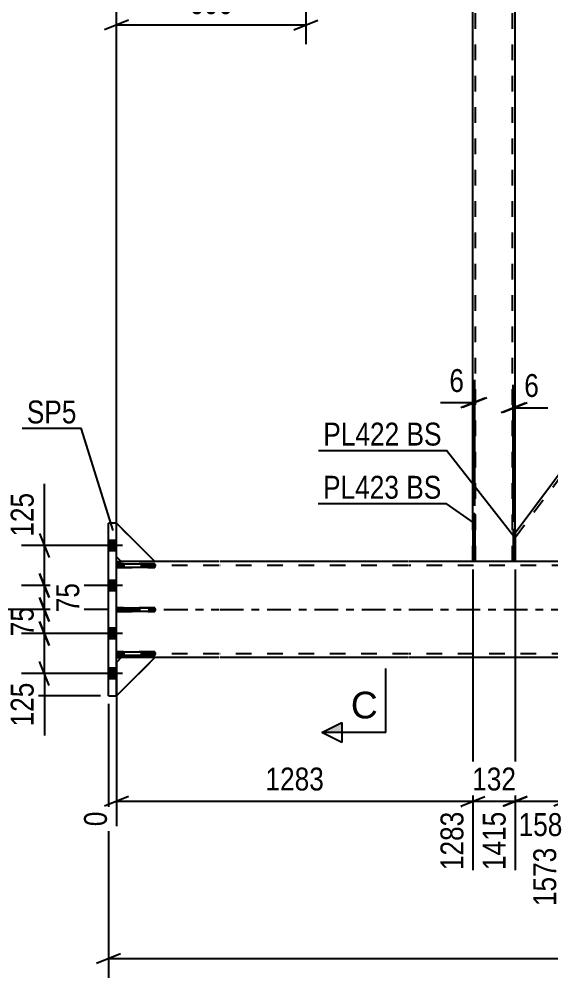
# Model space of a CAD drawing. Header units: millimetres. Extents: x -132 to 1057, y -569 to 272.
# Drawn here: x -36.2 to 30.3, y -173.7 to -53.8 of the extents above; entities that cross this region are included whole.
import ezdxf

# ---------------------------------------------------------------- set-up
doc = ezdxf.new("R2010")
doc.units = ezdxf.units.MM
doc.linetypes.add('DXK_LINE_DOT2', pattern=[3.9198, 1.9599, -1.9599])
doc.linetypes.add('DXK_LINE_DOT3', pattern=[5.9187, 2.979, -0.9799, 0.9799, -0.9799])
doc.styles.add('Arial', font='arial.ttf', dxfattribs={"height": 0.2})
doc.styles.add('Arial Narrow', font='ARIALN.TTF', dxfattribs={"height": 0.2})

# ---------------------------------------------------------------- blocks, each defined once
blk = doc.blocks.new('Bolt-335479220-3754 - 3686')
at = {"linetype": 'Continuous'}
for points in [[(-25, -118.94), (-25, -120.26), (-24, -120.26), (-24, -118.94)], [(-25, -118.94), (-25, -120.26), (-24, -120.26), (-24, -118.94)], [(-25, -118.94), (-25, -120.26), (-24, -120.26), (-24, -118.94)], [(-25, -123.94), (-25, -125.26), (-24, -125.26), (-24, -123.94)], [(-25, -123.94), (-25, -125.26), (-24, -125.26), (-24, -123.94)], [(-25, -129.94), (-25, -131.26), (-24, -131.26), (-24, -129.94)], [(-25, -129.94), (-25, -131.26), (-24, -131.26), (-24, -129.94)], [(-25, -134.94), (-25, -136.26), (-24, -136.26), (-24, -134.94)], [(-25, -134.94), (-25, -136.26), (-24, -136.26), (-24, -134.94)], [(-25, -134.94), (-25, -136.26), (-24, -136.26), (-24, -134.94)]]:
    blk.add_hatch(color=1, dxfattribs=at).paths.add_polyline_path(points)
at = {"color": 1, "linetype": 'Continuous'}
for p, q in [((-23.24, -119.6), (-28, -119.6)), ((-23.24, -119.6), (-28, -119.6)), ((-23.24, -119.6), (-28, -119.6)), ((-24, -118.94), (-25, -118.94)), ((-24, -118.94), (-25, -118.94)), ((-24, -118.94), (-25, -118.94)), ((-24, -120.26), (-25, -120.26)), ((-24, -120.26), (-25, -120.26)), ((-24, -120.26), (-25, -120.26)), ((-23.24, -124.6), (-28, -124.6)), ((-23.24, -124.6), (-28, -124.6)), ((-24, -123.94), (-25, -123.94)), ((-24, -123.94), (-25, -123.94)), ((-24, -125.26), (-25, -125.26)), ((-24, -125.26), (-25, -125.26)), ((-23.24, -130.6), (-28, -130.6)), ((-23.24, -130.6), (-28, -130.6)), ((-24, -129.94), (-25, -129.94)), ((-24, -129.94), (-25, -129.94)), ((-24, -131.26), (-25, -131.26)), ((-24, -131.26), (-25, -131.26)), ((-24, -134.94), (-25, -134.94)), ((-24, -134.94), (-25, -134.94)), ((-24, -134.94), (-25, -134.94)), ((-23.24, -135.6), (-28, -135.6)), ((-23.24, -135.6), (-28, -135.6)), ((-23.24, -135.6), (-28, -135.6)), ((-24, -136.26), (-25, -136.26)), ((-24, -136.26), (-25, -136.26)), ((-24, -136.26), (-25, -136.26))]:
    blk.add_line(p, q, dxfattribs=at)
blk = doc.blocks.new('Part-335479220-3922 - 3686')
at = {"color": 2, "linetype": 'Continuous'}
for p, q in [((-23.4, -133.6), (-24, -134.2)), ((-24, -138.4), (-19.2, -133.6)), ((-19.2, -133.6), (-23.4, -133.6))]:
    blk.add_line(p, q, dxfattribs=at)
at = {"color": 7, "linetype": 'DXK_LINE_DOT2'}
blk.add_line((-24, -138.4), (-24, -134.2), dxfattribs=at)
blk = doc.blocks.new('Part-335479220-3802 - 3686')
at = {"color": 7, "linetype": 'DXK_LINE_DOT2'}
for p, q in [((25.6, -121.6), (25.6, -117.63)), ((25.84, -117.63), (25.6, -117.63)), ((25.84, -121.6), (25.84, -117.63)), ((25.84, -121.6), (25.6, -121.6))]:
    blk.add_line(p, q, dxfattribs=at)
blk = doc.blocks.new('Part-335479220-3876 - 3686')
at = {"color": 7, "linetype": 'DXK_LINE_DOT2'}
for p, q in [((20.56, -121.6), (20.56, -115.6)), ((20.8, -115.6), (20.56, -115.6)), ((20.8, -121.6), (20.8, -115.6)), ((20.8, -121.6), (20.56, -121.6))]:
    blk.add_line(p, q, dxfattribs=at)
blk = doc.blocks.new('Part-335479220-3869 - 3686')
at = {"color": 2, "linetype": 'Continuous'}
for p, q in [((-24, -121.6), (-23.4, -121.6)), ((-11.2, -121.6), (-19.2, -121.6)), ((12.46, -121.6), (-11.1, -121.6)), ((20.56, -121.6), (12.56, -121.6)), ((25.6, -121.6), (20.8, -121.6)), ((-24, -133.6), (-23.4, -133.6)), ((-11.2, -133.6), (-19.2, -133.6)), ((12.46, -133.6), (-11.1, -133.6)), ((427.41, -133.6), (12.56, -133.6))]:
    blk.add_line(p, q, dxfattribs=at)
at = {"color": 7, "linetype": 'DXK_LINE_DOT2'}
for p, q in [((-24, -133.6), (-24, -121.6)), ((-11.2, -122.08), (-24, -122.08)), ((-19.2, -121.6), (-23.4, -121.6)), ((12.46, -122.08), (-11.1, -122.08)), ((432.21, -122.08), (12.56, -122.08)), ((20.8, -121.6), (20.56, -121.6)), ((32.14, -121.6), (25.6, -121.6)), ((-11.2, -133.12), (-24, -133.12)), ((-19.2, -133.6), (-23.4, -133.6)), ((12.46, -133.12), (-11.1, -133.12)), ((432.21, -133.12), (12.56, -133.12))]:
    blk.add_line(p, q, dxfattribs=at)
at = {"color": 7, "linetype": 'DXK_LINE_DOT3'}
for p, q in [((-24, -127.6), (-11.2, -127.6)), ((-11.1, -127.6), (12.46, -127.6)), ((12.56, -127.6), (432.21, -127.6))]:
    blk.add_line(p, q, dxfattribs=at)
blk = doc.blocks.new('Part-335479220-3875 - 3686')
at = {"color": 2, "linetype": 'Continuous'}
for p, q in [((20.8, -115.6), (20.56, -115.6)), ((20.56, -115.6), (20.56, -121.6)), ((20.8, -115.6), (20.8, -121.6)), ((20.8, -121.6), (20.56, -121.6))]:
    blk.add_line(p, q, dxfattribs=at)
blk = doc.blocks.new('Part-335479220-3877 - 3686')
at = {"color": 2, "linetype": 'Continuous'}
for p, q in [((25.84, -117.63), (25.6, -117.63)), ((25.6, -117.63), (25.6, -121.6)), ((25.84, -117.63), (25.84, -121.6)), ((25.84, -121.6), (25.6, -121.6))]:
    blk.add_line(p, q, dxfattribs=at)
blk = doc.blocks.new('Part-335479220-3890 - 3686')
at = {"color": 2, "linetype": 'Continuous'}
for p, q in [((-24, -122.34), (-24, -121.86)), ((-24, -121.86), (-19.2, -121.86)), ((-19.2, -121.86), (-19.2, -122.34)), ((-19.2, -122.34), (-24, -122.34))]:
    blk.add_line(p, q, dxfattribs=at)
at = {"color": 7, "linetype": 'DXK_LINE_DOT2'}
blk.add_line((-23.4, -122.34), (-23.4, -121.86), dxfattribs=at)
blk = doc.blocks.new('Part-335479220-3891 - 3686')
at = {"color": 7, "linetype": 'DXK_LINE_DOT2'}
for p, q in [((-19.2, -127.36), (-24, -127.36)), ((-24, -127.36), (-24, -127.84)), ((-24, -127.84), (-19.2, -127.84)), ((-23.4, -127.84), (-23.4, -127.36)), ((-19.2, -127.84), (-19.2, -127.36))]:
    blk.add_line(p, q, dxfattribs=at)
blk = doc.blocks.new('Part-335479220-3892 - 3686')
at = {"color": 7, "linetype": 'DXK_LINE_DOT2'}
for p, q in [((-19.2, -132.86), (-24, -132.86)), ((-24, -132.86), (-24, -133.34)), ((-23.4, -133.34), (-23.4, -132.86)), ((-19.2, -133.34), (-19.2, -132.86)), ((-24, -133.34), (-19.2, -133.34))]:
    blk.add_line(p, q, dxfattribs=at)
blk = doc.blocks.new('Part-335479220-3893 - 3686')
at = {"color": 7, "linetype": 'DXK_LINE_DOT2'}
for p, q in [((-19.2, -121.86), (-24, -121.86)), ((-24, -121.86), (-24, -122.34)), ((-23.4, -122.34), (-23.4, -121.86)), ((-19.2, -122.34), (-19.2, -121.86)), ((-24, -122.34), (-19.2, -122.34))]:
    blk.add_line(p, q, dxfattribs=at)
blk = doc.blocks.new('Part-335479220-3919 - 3686')
at = {"color": 7, "linetype": 'DXK_LINE_DOT2'}
for p, q in [((-23.4, -133.6), (-24, -134.2)), ((-24, -138.4), (-19.2, -133.6)), ((-24, -134.2), (-24, -138.4)), ((-19.2, -133.6), (-23.4, -133.6))]:
    blk.add_line(p, q, dxfattribs=at)
blk = doc.blocks.new('Part-335479220-3925 - 3686')
at = {"color": 7, "linetype": 'DXK_LINE_DOT2'}
for p, q in [((-24, -121), (-24, -116.8)), ((-24, -116.8), (-19.2, -121.6)), ((-23.4, -121.6), (-24, -121)), ((-19.2, -121.6), (-23.4, -121.6))]:
    blk.add_line(p, q, dxfattribs=at)
blk = doc.blocks.new('Part-335479220-3928 - 3686')
at = {"color": 2, "linetype": 'Continuous'}
for p, q in [((-24, -116.8), (-19.2, -121.6)), ((-23.4, -121.6), (-24, -121)), ((-19.2, -121.6), (-23.4, -121.6))]:
    blk.add_line(p, q, dxfattribs=at)
at = {"color": 7, "linetype": 'DXK_LINE_DOT2'}
blk.add_line((-24, -121), (-24, -116.8), dxfattribs=at)
blk = doc.blocks.new('Part-335479220-3929 - 3686')
at = {"color": 2, "linetype": 'Continuous'}
for p, q in [((-24, -127.84), (-24, -127.36)), ((-24, -127.36), (-19.2, -127.36)), ((-19.2, -127.84), (-24, -127.84)), ((-19.2, -127.36), (-19.2, -127.84))]:
    blk.add_line(p, q, dxfattribs=at)
at = {"color": 7, "linetype": 'DXK_LINE_DOT2'}
blk.add_line((-23.4, -127.84), (-23.4, -127.36), dxfattribs=at)
blk = doc.blocks.new('Part-335479220-3930 - 3686')
at = {"color": 2, "linetype": 'Continuous'}
for p, q in [((-24, -133.34), (-24, -132.86)), ((-24, -132.86), (-19.2, -132.86)), ((-19.2, -132.86), (-19.2, -133.34)), ((-19.2, -133.34), (-24, -133.34))]:
    blk.add_line(p, q, dxfattribs=at)
at = {"color": 7, "linetype": 'DXK_LINE_DOT2'}
blk.add_line((-23.4, -133.34), (-23.4, -132.86), dxfattribs=at)
blk = doc.blocks.new('Part-335479220-3965 - 3686')
at = {"color": 2, "linetype": 'Continuous'}
for p, q in [((66.23, -63.82), (25.84, -118.03)), ((68.06, -66.29), (66.23, -63.82)), ((68.06, -73.41), (32.16, -121.6)), ((31.36, -121.6), (25.84, -121.6)), ((32.14, -121.6), (31.36, -121.6))]:
    blk.add_line(p, q, dxfattribs=at)
at = {"color": 7, "linetype": 'DXK_LINE_DOT2'}
for p, q in [((25.84, -118.57), (66.43, -64.09)), ((68.06, -73.41), (68.06, -66.29)), ((31.76, -121.6), (68.06, -72.88)), ((25.84, -118.03), (25.84, -121.6)), ((32.16, -121.6), (32.14, -121.6)), ((32.16, -121.6), (32.14, -121.6))]:
    blk.add_line(p, q, dxfattribs=at)
blk = doc.blocks.new('Part-335479220-3995 - 3686')
at = {"color": 2, "linetype": 'Continuous'}
for p, q in [((-25, -138.4), (-25, -116.8)), ((-24, -116.8), (-25, -116.8)), ((-24, -138.4), (-24, -116.8)), ((-25, -138.4), (-24, -138.4))]:
    blk.add_line(p, q, dxfattribs=at)
blk = doc.blocks.new('Part-335479220-4060 - 3686')
at = {"color": 2, "linetype": 'Continuous'}
for p, q in [((32.14, -6), (25.84, -6)), ((68.06, -54.23), (32.16, -6)), ((66.23, -63.82), (25.84, -9.57))]:
    blk.add_line(p, q, dxfattribs=at)
at = {"color": 7, "linetype": 'DXK_LINE_DOT2'}
for p, q in [((25.84, -9.57), (25.84, -6)), ((68.06, -54.77), (31.76, -6)), ((32.16, -6), (32.14, -6)), ((32.16, -6), (32.14, -6)), ((68.06, -65.75), (25.84, -9.04)), ((68.06, -66.29), (68.06, -54.23)), ((68.06, -66.29), (66.23, -63.82))]:
    blk.add_line(p, q, dxfattribs=at)
blk = doc.blocks.new('Part-335479220-4080 - 3686')
at = {"color": 7, "linetype": 'DXK_LINE_DOT2'}
for p, q in [((25.84, -6), (20.56, -6)), ((20.56, -12), (20.56, -6)), ((20.88, -121.6), (20.88, -6)), ((25.52, -121.6), (25.52, -6)), ((25.84, -9.97), (25.84, -6)), ((20.56, -121.6), (20.56, -115.6)), ((25.84, -121.6), (25.84, -117.63)), ((25.84, -121.6), (20.56, -121.6))]:
    blk.add_line(p, q, dxfattribs=at)
at = {"color": 2, "linetype": 'Continuous'}
for p, q in [((25.84, -117.63), (25.84, -9.97)), ((20.56, -115.6), (20.56, -12))]:
    blk.add_line(p, q, dxfattribs=at)
blk = doc.blocks.new('StraightDimension-335479220-15775 - 3686')
at = {"color": 7, "linetype": 'Continuous'}
for p, q in [((25.6, -116.63), (25.6, -99.5)), ((25.84, -116.63), (25.84, -99.5)), ((24.1, -102.95), (27.1, -101.75)), ((27.34, -101.75), (24.34, -102.95)), ((25.6, -102.35), (25.84, -102.35)), ((25.84, -102.35), (29.92, -102.35)), ((25.84, -102.35), (29.92, -102.35))]:
    blk.add_line(p, q, dxfattribs=at)
at = {"color": 0}
blk.add_wipeout([(29.39, -101.6), (29.39, -97.4), (26.37, -97.4), (26.37, -101.6)], dxfattribs=at)
at = {"color": 3, "style": 'Arial Narrow'}
blk.add_text('6', height=2.86, dxfattribs=at).set_placement((26.97, -101))
blk = doc.blocks.new('StraightDimension-335479220-4717 - 3686')
at = {"color": 7, "linetype": 'Continuous'}
for p, q in [((25.84, -122.6), (25.84, -160.18)), ((32.16, -122.6), (32.16, -164.68)), ((24.34, -152.17), (27.34, -150.97)), ((33.66, -150.97), (30.66, -152.17)), ((25.84, -151.57), (32.16, -151.57))]:
    blk.add_line(p, q, dxfattribs=at)
at = {"color": 0}
blk.add_wipeout([(32.34, -156.52), (32.34, -152.32), (25.66, -152.32), (25.66, -156.52)], dxfattribs=at)
at = {"color": 3, "style": 'Arial Narrow'}
blk.add_text('158', height=2.863, dxfattribs=at).set_placement((26.26, -155.92))
at = {"color": 0, "linetype": 'Continuous'}
blk.add_wipeout([(31.56, -156.77), (27.36, -156.77), (27.36, -165.28), (31.56, -165.28)], dxfattribs=at)
at = {"color": 3, "linetype": 'Continuous', "style": 'Arial Narrow'}
blk.add_text('1573', height=2.863, rotation=90.0002, dxfattribs=at).set_placement((30.96, -164.68))
blk = doc.blocks.new('StraightDimension-335479220-11438 - 3686')
at = {"color": 7, "linetype": 'Continuous'}
for p, q in [((-33.61, -126.1), (-32.41, -129.1)), ((-25, -127.6), (-35.86, -127.6)), ((-33.01, -130.6), (-33.01, -127.6)), ((-32.41, -132.1), (-33.61, -129.1)), ((-27.62, -130.6), (-35.86, -130.6))]:
    blk.add_line(p, q, dxfattribs=at)
at = {"color": 0}
blk.add_wipeout([(-33.76, -126.67), (-37.96, -126.67), (-37.96, -131.53), (-33.76, -131.53)], dxfattribs=at)
at = {"color": 3, "style": 'Arial Narrow'}
blk.add_text('75', height=2.863, rotation=90.0002, dxfattribs=at).set_placement((-34.36, -130.93))
blk = doc.blocks.new('StraightDimension-335479220-4494 - 3686')
at = {"color": 7, "linetype": 'Continuous'}
for p, q in [((-25, -139.4), (-25, -173.65)), ((-23.5, -170.65), (-26.5, -171.85)), ((-25, -171.25), (497.96, -171.25))]:
    blk.add_line(p, q, dxfattribs=at)
blk = doc.blocks.new('StraightDimension-335479220-4638 - 3686')
at = {"color": 7, "linetype": 'Continuous'}
blk.add_line((-26, -138.4), (-63.39, -138.4), dxfattribs=at)
blk = doc.blocks.new('StraightDimension-335479220-4665 - 3686')
at = {"color": 7, "linetype": 'Continuous'}
blk.add_line((-25, -127.6), (-46.24, -127.6), dxfattribs=at)
blk = doc.blocks.new('StraightDimension-335479220-4700 - 3686')
at = {"color": 7, "linetype": 'Continuous'}
for p, q in [((20.56, -122.6), (20.56, -160.18)), ((-24, -134.6), (-24, -154.69)), ((-22.5, -150.97), (-25.5, -152.17)), ((19.06, -152.17), (22.06, -150.97)), ((-24, -151.57), (20.56, -151.57))]:
    blk.add_line(p, q, dxfattribs=at)
at = {"color": 0}
blk.add_wipeout([(2.54, -150.82), (2.54, -146.62), (-5.98, -146.62), (-5.98, -150.82)], dxfattribs=at)
at = {"color": 3, "style": 'Arial Narrow'}
blk.add_text('1283', height=2.863, dxfattribs=at).set_placement((-5.38, -150.22))
at = {"color": 0, "linetype": 'Continuous'}
for points in [[(-24.6, -152.27), (-28.8, -152.27), (-28.8, -155.29), (-24.6, -155.29)], [(19.96, -152.27), (15.76, -152.27), (15.76, -160.78), (19.96, -160.78)]]:
    blk.add_wipeout(points, dxfattribs=at)
at = {"color": 3, "linetype": 'Continuous', "style": 'Arial Narrow'}
for s, height, p in [('0', 2.86, (-25.2, -154.69)), ('1283', 2.863, (19.36, -160.18))]:
    blk.add_text(s, height=height, rotation=90.0002, dxfattribs=at).set_placement(p)
blk = doc.blocks.new('StraightDimension-335479220-4709 - 3686')
at = {"color": 7, "linetype": 'Continuous'}
for p, q in [((20.56, -122.6), (20.56, -160.18)), ((25.84, -122.6), (25.84, -160.18)), ((19.06, -152.17), (22.06, -150.97)), ((27.34, -150.97), (24.34, -152.17)), ((20.56, -151.57), (25.84, -151.57))]:
    blk.add_line(p, q, dxfattribs=at)
at = {"color": 0}
blk.add_wipeout([(26.54, -150.82), (26.54, -146.62), (19.86, -146.62), (19.86, -150.82)], dxfattribs=at)
at = {"color": 0, "linetype": 'Continuous'}
blk.add_wipeout([(25.24, -152.27), (21.04, -152.27), (21.04, -160.78), (25.24, -160.78)], dxfattribs=at)
at = {"color": 3, "style": 'Arial Narrow'}
blk.add_text('132', height=2.863, dxfattribs=at).set_placement((20.46, -150.22))
at = {"color": 3, "linetype": 'Continuous', "style": 'Arial Narrow'}
blk.add_text('1415', height=2.863, rotation=90.0002, dxfattribs=at).set_placement((24.64, -160.18))
blk = doc.blocks.new('StraightDimension-335479220-4955 - 3686')
at = {"color": 7, "linetype": 'Continuous'}
for p, q in [((-0.34, -7), (-0.34, -56.87)), ((-24, -121.1), (-24, -51.62)), ((-22.5, -53.87), (-25.5, -55.07)), ((-1.84, -55.07), (1.16, -53.87)), ((-24, -54.47), (-0.34, -54.47))]:
    blk.add_line(p, q, dxfattribs=at)
at = {"color": 0}
blk.add_wipeout([(-8.83, -53.72), (-8.83, -49.52), (-15.51, -49.52), (-15.51, -53.72)], dxfattribs=at)
at = {"color": 3, "style": 'Arial Narrow'}
blk.add_text('600', height=2.863, dxfattribs=at).set_placement((-14.91, -53.12))
blk = doc.blocks.new('StraightDimension-335479220-11436 - 3686')
at = {"color": 7, "linetype": 'Continuous'}
for p, q in [((-33.01, -119.6), (-33.01, -111.87)), ((-33.01, -119.6), (-33.01, -111.87)), ((-33.61, -118.1), (-32.41, -121.1)), ((-27.2, -119.6), (-35.86, -119.6)), ((-33.01, -124.6), (-33.01, -119.6)), ((-32.41, -126.1), (-33.61, -123.1)), ((-27.2, -124.6), (-35.86, -124.6))]:
    blk.add_line(p, q, dxfattribs=at)
at = {"color": 0}
blk.add_wipeout([(-33.76, -112.39), (-37.96, -112.39), (-37.96, -119.08), (-33.76, -119.08)], dxfattribs=at)
at = {"color": 3, "style": 'Arial Narrow'}
blk.add_text('125', height=2.863, rotation=90.0002, dxfattribs=at).set_placement((-34.36, -118.48))
blk = doc.blocks.new('StraightDimension-335479220-11437 - 3686')
at = {"color": 7, "linetype": 'Continuous'}
for p, q in [((-33.61, -123.1), (-32.41, -126.1)), ((-27.2, -124.6), (-35.41, -124.6)), ((-33.01, -127.6), (-33.01, -124.6)), ((-32.41, -129.1), (-33.61, -126.1)), ((-25, -127.6), (-35.41, -127.6))]:
    blk.add_line(p, q, dxfattribs=at)
at = {"color": 0}
blk.add_wipeout([(-28.06, -123.67), (-32.26, -123.67), (-32.26, -128.53), (-28.06, -128.53)], dxfattribs=at)
at = {"color": 3, "style": 'Arial Narrow'}
blk.add_text('75', height=2.863, rotation=90.0002, dxfattribs=at).set_placement((-28.66, -127.93))
blk = doc.blocks.new('StraightDimension-335479220-11439 - 3686')
at = {"color": 7, "linetype": 'Continuous'}
for p, q in [((-33.61, -129.1), (-32.41, -132.1)), ((-27.62, -130.6), (-35.86, -130.6)), ((-33.01, -135.6), (-33.01, -130.6)), ((-32.41, -137.1), (-33.61, -134.1)), ((-28, -135.6), (-35.86, -135.6)), ((-33.01, -135.6), (-33.01, -143.33)), ((-33.01, -135.6), (-33.01, -143.33))]:
    blk.add_line(p, q, dxfattribs=at)
at = {"color": 0}
blk.add_wipeout([(-33.76, -136.13), (-37.96, -136.13), (-37.96, -142.81), (-33.76, -142.81)], dxfattribs=at)
at = {"color": 3, "style": 'Arial Narrow'}
blk.add_text('125', height=2.863, rotation=90.0002, dxfattribs=at).set_placement((-34.36, -142.21))
blk = doc.blocks.new('StraightDimension-335479220-15759 - 3686')
at = {"color": 7, "linetype": 'Continuous'}
for p, q in [((20.56, -114.6), (20.56, -98.88)), ((20.8, -114.6), (20.8, -98.88)), ((20.56, -101.73), (16.48, -101.73)), ((20.56, -101.73), (16.48, -101.73)), ((19.06, -102.33), (22.06, -101.13)), ((22.3, -101.13), (19.3, -102.33)), ((20.56, -101.73), (20.8, -101.73))]:
    blk.add_line(p, q, dxfattribs=at)
at = {"color": 0}
blk.add_wipeout([(20.04, -100.98), (20.04, -96.78), (17.01, -96.78), (17.01, -100.98)], dxfattribs=at)
at = {"color": 3, "style": 'Arial Narrow'}
blk.add_text('6', height=2.86, dxfattribs=at).set_placement((17.61, -100.38))
blk = doc.blocks.new('SectionMark-335479220-4971 - 3686')
at = {"linetype": 'Continuous'}
blk.add_hatch(color=6, dxfattribs=at).paths.add_polyline_path([(4.16, -141.71), (4.16, -142.96), (1.66, -142.96)])
at = {"color": 6, "linetype": 'Continuous'}
for p, q in [((9.66, -142.96), (9.66, -134.96)), ((1.66, -142.96), (4.16, -141.71)), ((4.16, -141.71), (4.16, -144.21)), ((9.66, -142.96), (1.66, -142.96)), ((4.16, -144.21), (1.66, -142.96))]:
    blk.add_line(p, q, dxfattribs=at)
at = {"color": 0, "linetype": 'Continuous'}
blk.add_wipeout([(8.66, -141.21), (8.66, -137.71), (5.29, -137.71), (5.29, -141.21)], dxfattribs=at)
at = {"color": 3, "linetype": 'Continuous', "style": 'Arial'}
blk.add_text('C', height=3.34, dxfattribs=at).set_placement((5.29, -141.21))
blk = doc.blocks.new('Mark-335479220-3991 - 3686')
at = {"color": 30, "linetype": 'Continuous'}
for p in [(-35.81, -104.91), (-24.4, -117.7)]:
    blk.add_line(p, (-28.4, -104.91), dxfattribs=at)
at = {"color": 0}
blk.add_wipeout([(-29, -104.31), (-29, -101.31), (-35.21, -101.31), (-35.21, -104.31)], dxfattribs=at)
blk.add_wipeout([(-29, -104.31), (-29, -101.31), (-35.21, -101.31), (-35.21, -104.31)], dxfattribs=at)
at = {"color": 3, "style": 'Arial Narrow'}
blk.add_text('SP5', height=2.863, dxfattribs=at).set_placement((-35.21, -104.31))
blk = doc.blocks.new('MarkSet-335479220-15515 - 3686')
at = {"color": 30, "linetype": 'Continuous'}
for p in [(1.22, -114.33), (20.66, -116.75)]:
    blk.add_line(p, (17.2, -114.33), dxfattribs=at)
at = {"color": 0}
for points in [[(11.32, -113.73), (11.32, -110.73), (1.82, -110.73), (1.82, -113.73)], [(16.6, -113.73), (16.6, -110.73), (12.22, -110.73), (12.22, -113.73)]]:
    blk.add_wipeout(points, dxfattribs=at)
for points in [[(11.32, -113.73), (11.32, -110.73), (1.82, -110.73), (1.82, -113.73)], [(16.6, -113.73), (16.6, -110.73), (12.22, -110.73), (12.22, -113.73)]]:
    blk.add_wipeout(points, dxfattribs=at)
at = {"color": 3, "style": 'Arial Narrow'}
for s, p in [('PL423', (1.82, -113.73)), ('BS', (12.22, -113.73))]:
    blk.add_text(s, height=2.863, dxfattribs=at).set_placement(p)
blk = doc.blocks.new('MarkSet-335479220-15558 - 3686')
at = {"color": 30, "linetype": 'Continuous'}
for p in [(1.25, -107.68), (25.66, -118.44)]:
    blk.add_line(p, (17.23, -107.68), dxfattribs=at)
at = {"color": 0}
for points in [[(11.35, -107.08), (11.35, -104.08), (1.85, -104.08), (1.85, -107.08)], [(16.63, -107.08), (16.63, -104.08), (12.25, -104.08), (12.25, -107.08)]]:
    blk.add_wipeout(points, dxfattribs=at)
for points in [[(11.35, -107.08), (11.35, -104.08), (1.85, -104.08), (1.85, -107.08)], [(16.63, -107.08), (16.63, -104.08), (12.25, -104.08), (12.25, -107.08)]]:
    blk.add_wipeout(points, dxfattribs=at)
at = {"color": 3, "style": 'Arial Narrow'}
for s, p in [('PL422', (1.85, -107.08)), ('BS', (12.25, -107.08))]:
    blk.add_text(s, height=2.863, dxfattribs=at).set_placement(p)

msp = doc.modelspace()

# ---------------------------------------------------------------- block references
for name in ['Part-335479220-4080 - 3686', 'Part-335479220-4060 - 3686', 'Part-335479220-3965 - 3686', 'Part-335479220-3876 - 3686', 'Part-335479220-3875 - 3686', 'Part-335479220-3995 - 3686', 'Part-335479220-3925 - 3686', 'Part-335479220-3928 - 3686', 'Part-335479220-3802 - 3686', 'Part-335479220-3877 - 3686', 'Bolt-335479220-3754 - 3686', 'Part-335479220-3869 - 3686', 'Part-335479220-3890 - 3686', 'Part-335479220-3893 - 3686', 'Part-335479220-3891 - 3686', 'Part-335479220-3929 - 3686', 'Part-335479220-3892 - 3686', 'Part-335479220-3930 - 3686', 'Part-335479220-3922 - 3686', 'Part-335479220-3919 - 3686']:
    msp.add_blockref(name, (0, 0))

# ---------------------------------------------------------------- next in the draw order: block references
for name in ['StraightDimension-335479220-15775 - 3686', 'StraightDimension-335479220-4717 - 3686', 'StraightDimension-335479220-11438 - 3686']:
    msp.add_blockref(name, (0, 0))

# ---------------------------------------------------------------- next in the draw order: block references
msp.add_blockref('StraightDimension-335479220-4494 - 3686', (0, 0))

# ---------------------------------------------------------------- next in the draw order: block references
msp.add_blockref('StraightDimension-335479220-4638 - 3686', (0, 0))

# ---------------------------------------------------------------- next in the draw order: block references
for name in ['StraightDimension-335479220-4665 - 3686', 'StraightDimension-335479220-15759 - 3686']:
    msp.add_blockref(name, (0, 0))

# ---------------------------------------------------------------- next in the draw order: block references
for name in ['StraightDimension-335479220-4955 - 3686', 'StraightDimension-335479220-4700 - 3686']:
    msp.add_blockref(name, (0, 0))

# ---------------------------------------------------------------- next in the draw order: block references
for name in ['SectionMark-335479220-4971 - 3686', 'StraightDimension-335479220-11436 - 3686', 'StraightDimension-335479220-4709 - 3686']:
    msp.add_blockref(name, (0, 0))

# ---------------------------------------------------------------- next in the draw order: block references
for name in ['Mark-335479220-3991 - 3686', 'MarkSet-335479220-15515 - 3686', 'StraightDimension-335479220-11437 - 3686']:
    msp.add_blockref(name, (0, 0))

# ---------------------------------------------------------------- next in the draw order: block references
for name in ['MarkSet-335479220-15558 - 3686', 'StraightDimension-335479220-11439 - 3686']:
    msp.add_blockref(name, (0, 0))

doc.saveas('drawing.dxf')
